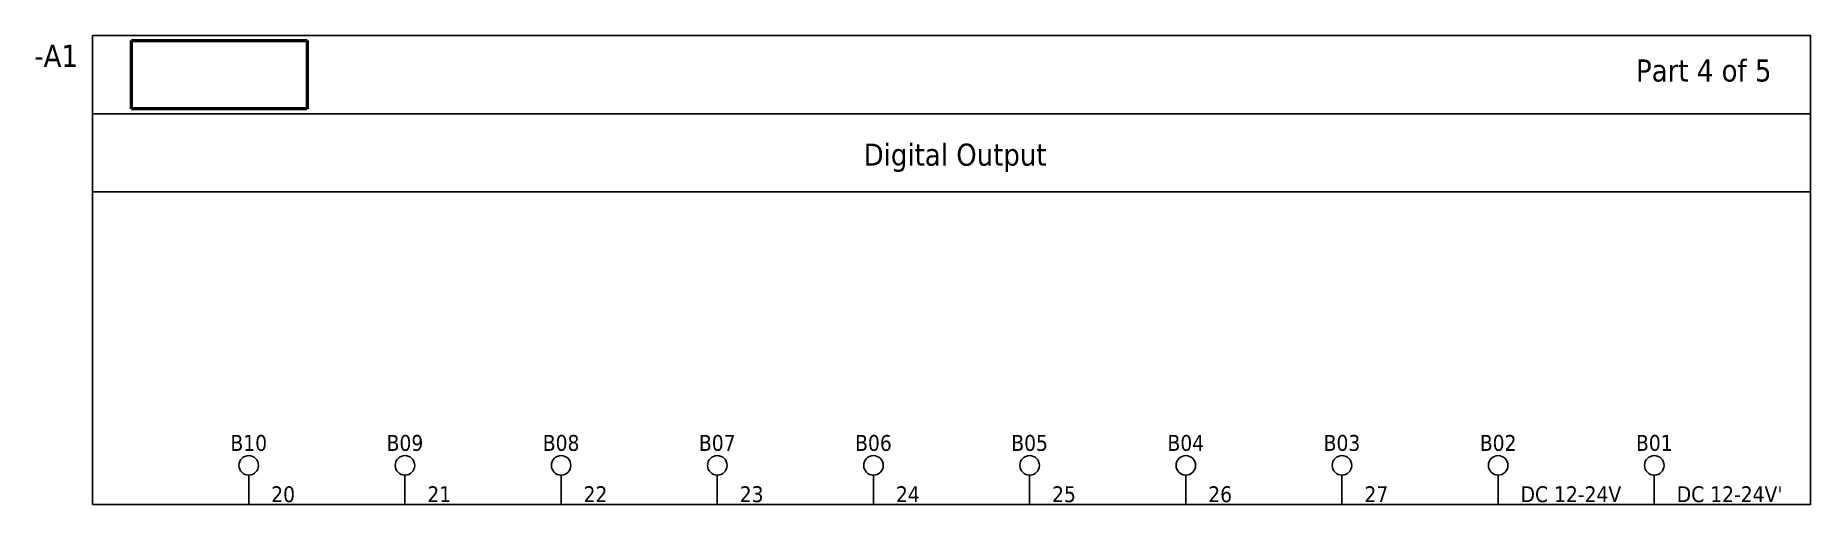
# Model space of a CAD drawing. Header units: millimetres. Extents: x 114 to 296, y 164 to 212.
import ezdxf
from ezdxf.enums import TextEntityAlignment as Align

# ---------------------------------------------------------------- set-up
doc = ezdxf.new("R2010")
doc.units = ezdxf.units.MM
for name, color, linetype, lineweight in [('EPLAN_Graphic', 240, 'Continuous', 50), ('EPLAN_Property', 1, 'Continuous', 25), ('EPLAN_Symbol', 7, 'Continuous', 25)]:
    doc.layers.add(name, color=color, linetype=linetype, lineweight=lineweight)
doc.styles.add('Tahoma', font='')
doc.styles.get('Tahoma').set_extended_font_data('Tahoma')
picture_1 = doc.add_image_def('image1.jpg', size_in_pixel=(4724, 2350))

# ---------------------------------------------------------------- blocks, each defined once
blk = doc.blocks.new('EPLSYM_LibrarySPECIAL_Symbol1_Variant0_Placement1')
at = {"layer": 'EPLAN_Symbol', "ltscale": 4}
blk.add_lwpolyline([(0, -48), (176, -48), (176, 0), (0, 0)], close=True, dxfattribs=at)
at = {"layer": 'EPLAN_Property', "style": 'Tahoma'}
for tag, height, p in [('DT_Name', 2.2575, (-1.5, -0.9515)), ('Technical_Data', 1.6254, (-1.5, -4.57508)), ('Supplementary_Field', 1.6254, (-1.5, -7.27508)), ('Function_Text', 1.6254, (-1.5, -9.97508)), ('Label_Text', 1.6254, (-1.5, -12.67508)), ('Mounting_Location', 1.6254, (-1.5, -15.37508))]:
    blk.add_attdef(tag, text='', height=height, dxfattribs=at).set_placement(p, align=Align.TOP_RIGHT)
blk = doc.blocks.new('EPLSYM_LibrarySPECIAL_Symbol13_Variant2_Placement1')
at = {"layer": 'EPLAN_Symbol', "ltscale": 4}
blk.add_line((0, -1), (0, -4), dxfattribs=at)
blk.add_circle((0, 0), 1, dxfattribs=at)
at = {"layer": 'EPLAN_Property', "style": 'Tahoma'}
for tag, p in [('Function_Text', (0, 6.07492)), ('Symbolic_Address', (0, 3.37492))]:
    blk.add_attdef(tag, text='', height=1.6254, dxfattribs=at).set_placement(p, align=Align.TOP_CENTER)
blk.add_attdef('Connection_Name', text='', height=1.6254, dxfattribs=at).set_placement((2.3, -4.9), align=Align.BOTTOM_LEFT)
blk.add_attdef('Connection_Description', text='', height=1.6254, dxfattribs=at).set_placement((2.3, -6.85), align=Align.BOTTOM_CENTER)

msp = doc.modelspace()

# ---------------------------------------------------------------- linework, layer by layer
at = {"layer": 'EPLAN_Symbol', "ltscale": 4}
for p, q in [((296, 204), (120, 204)), ((120, 196), (296, 196))]:
    msp.add_line(p, q, dxfattribs=at)

# ---------------------------------------------------------------- block references
ref = msp.add_blockref('EPLSYM_LibrarySPECIAL_Symbol1_Variant0_Placement1', (120, 212))
ref.add_attrib('DT_Name', '-A1', dxfattribs={"layer": 'EPLAN_Property', "height": 2.257, "style": 'Tahoma'}).set_placement((118.5, 211.05), align=Align.TOP_RIGHT)
ref.add_attrib('17_20901[11]', 'Part 4 of 5', dxfattribs={"layer": 'EPLAN_Property', "color": 7, "height": 2.2575, "style": 'Tahoma'}).set_placement((292, 209.55), align=Align.TOP_RIGHT)
ref = msp.add_blockref('EPLSYM_LibrarySPECIAL_Symbol13_Variant2_Placement1', (136, 168))
ref.add_attrib('Connection_Name', '20', dxfattribs={"layer": 'EPLAN_Property', "height": 1.625, "style": 'Tahoma'}).set_placement((138.3, 163.75), align=Align.BOTTOM_LEFT)
ref.add_attrib('Connection_Description', 'B10', dxfattribs={"layer": 'EPLAN_Property', "height": 1.625, "style": 'Tahoma'}).set_placement((136, 169), align=Align.BOTTOM_CENTER)
ref = msp.add_blockref('EPLSYM_LibrarySPECIAL_Symbol13_Variant2_Placement1', (152, 168))
ref.add_attrib('Connection_Name', '21', dxfattribs={"layer": 'EPLAN_Property', "height": 1.625, "style": 'Tahoma'}).set_placement((154.3, 163.75), align=Align.BOTTOM_LEFT)
ref.add_attrib('Connection_Description', 'B09', dxfattribs={"layer": 'EPLAN_Property', "height": 1.625, "style": 'Tahoma'}).set_placement((152, 169), align=Align.BOTTOM_CENTER)
ref = msp.add_blockref('EPLSYM_LibrarySPECIAL_Symbol13_Variant2_Placement1', (168, 168))
ref.add_attrib('Connection_Name', '22', dxfattribs={"layer": 'EPLAN_Property', "height": 1.625, "style": 'Tahoma'}).set_placement((170.3, 163.75), align=Align.BOTTOM_LEFT)
ref.add_attrib('Connection_Description', 'B08', dxfattribs={"layer": 'EPLAN_Property', "height": 1.625, "style": 'Tahoma'}).set_placement((168, 169), align=Align.BOTTOM_CENTER)
ref = msp.add_blockref('EPLSYM_LibrarySPECIAL_Symbol13_Variant2_Placement1', (184, 168))
ref.add_attrib('Connection_Name', '23', dxfattribs={"layer": 'EPLAN_Property', "height": 1.625, "style": 'Tahoma'}).set_placement((186.3, 163.75), align=Align.BOTTOM_LEFT)
ref.add_attrib('Connection_Description', 'B07', dxfattribs={"layer": 'EPLAN_Property', "height": 1.625, "style": 'Tahoma'}).set_placement((184, 169), align=Align.BOTTOM_CENTER)
ref = msp.add_blockref('EPLSYM_LibrarySPECIAL_Symbol13_Variant2_Placement1', (200, 168))
ref.add_attrib('Connection_Name', '24', dxfattribs={"layer": 'EPLAN_Property', "height": 1.625, "style": 'Tahoma'}).set_placement((202.3, 163.75), align=Align.BOTTOM_LEFT)
ref.add_attrib('Connection_Description', 'B06', dxfattribs={"layer": 'EPLAN_Property', "height": 1.625, "style": 'Tahoma'}).set_placement((200, 169), align=Align.BOTTOM_CENTER)
ref = msp.add_blockref('EPLSYM_LibrarySPECIAL_Symbol13_Variant2_Placement1', (216, 168))
ref.add_attrib('Connection_Name', '25', dxfattribs={"layer": 'EPLAN_Property', "height": 1.625, "style": 'Tahoma'}).set_placement((218.3, 163.75), align=Align.BOTTOM_LEFT)
ref.add_attrib('Connection_Description', 'B05', dxfattribs={"layer": 'EPLAN_Property', "height": 1.625, "style": 'Tahoma'}).set_placement((216, 169), align=Align.BOTTOM_CENTER)
ref = msp.add_blockref('EPLSYM_LibrarySPECIAL_Symbol13_Variant2_Placement1', (232, 168))
ref.add_attrib('Connection_Name', '26', dxfattribs={"layer": 'EPLAN_Property', "height": 1.625, "style": 'Tahoma'}).set_placement((234.3, 163.75), align=Align.BOTTOM_LEFT)
ref.add_attrib('Connection_Description', 'B04', dxfattribs={"layer": 'EPLAN_Property', "height": 1.625, "style": 'Tahoma'}).set_placement((232, 169), align=Align.BOTTOM_CENTER)
ref = msp.add_blockref('EPLSYM_LibrarySPECIAL_Symbol13_Variant2_Placement1', (248, 168))
ref.add_attrib('Connection_Name', '27', dxfattribs={"layer": 'EPLAN_Property', "height": 1.625, "style": 'Tahoma'}).set_placement((250.3, 163.75), align=Align.BOTTOM_LEFT)
ref.add_attrib('Connection_Description', 'B03', dxfattribs={"layer": 'EPLAN_Property', "height": 1.625, "style": 'Tahoma'}).set_placement((248, 169), align=Align.BOTTOM_CENTER)
ref = msp.add_blockref('EPLSYM_LibrarySPECIAL_Symbol13_Variant2_Placement1', (264, 168))
ref.add_attrib('Connection_Name', 'DC 12-24V', dxfattribs={"layer": 'EPLAN_Property', "height": 1.625, "style": 'Tahoma'}).set_placement((266.3, 163.75), align=Align.BOTTOM_LEFT)
ref.add_attrib('Connection_Description', 'B02', dxfattribs={"layer": 'EPLAN_Property', "height": 1.625, "style": 'Tahoma'}).set_placement((264, 169), align=Align.BOTTOM_CENTER)
ref = msp.add_blockref('EPLSYM_LibrarySPECIAL_Symbol13_Variant2_Placement1', (280, 168))
ref.add_attrib('Connection_Name', "DC 12-24V'", dxfattribs={"layer": 'EPLAN_Property', "height": 1.625, "style": 'Tahoma'}).set_placement((282.3, 163.75), align=Align.BOTTOM_LEFT)
ref.add_attrib('Connection_Description', 'B01', dxfattribs={"layer": 'EPLAN_Property', "height": 1.625, "style": 'Tahoma'}).set_placement((280, 169), align=Align.BOTTOM_CENTER)

# ---------------------------------------------------------------- texts
at = {"layer": 'EPLAN_Graphic', "style": 'Tahoma'}
msp.add_text('Digital Output', height=2.2575, dxfattribs=at).set_placement((199, 198), align=Align.BOTTOM_LEFT)

# ---------------------------------------------------------------- pictures from other files: only their frames are drawn
at = {"layer": 'EPLAN_Graphic'}
image = msp.add_image(picture_1, insert=(124, 204.5), size_in_units=(18, 7), dxfattribs=at)
image.dxf.flags = 15

doc.saveas('drawing.dxf')
